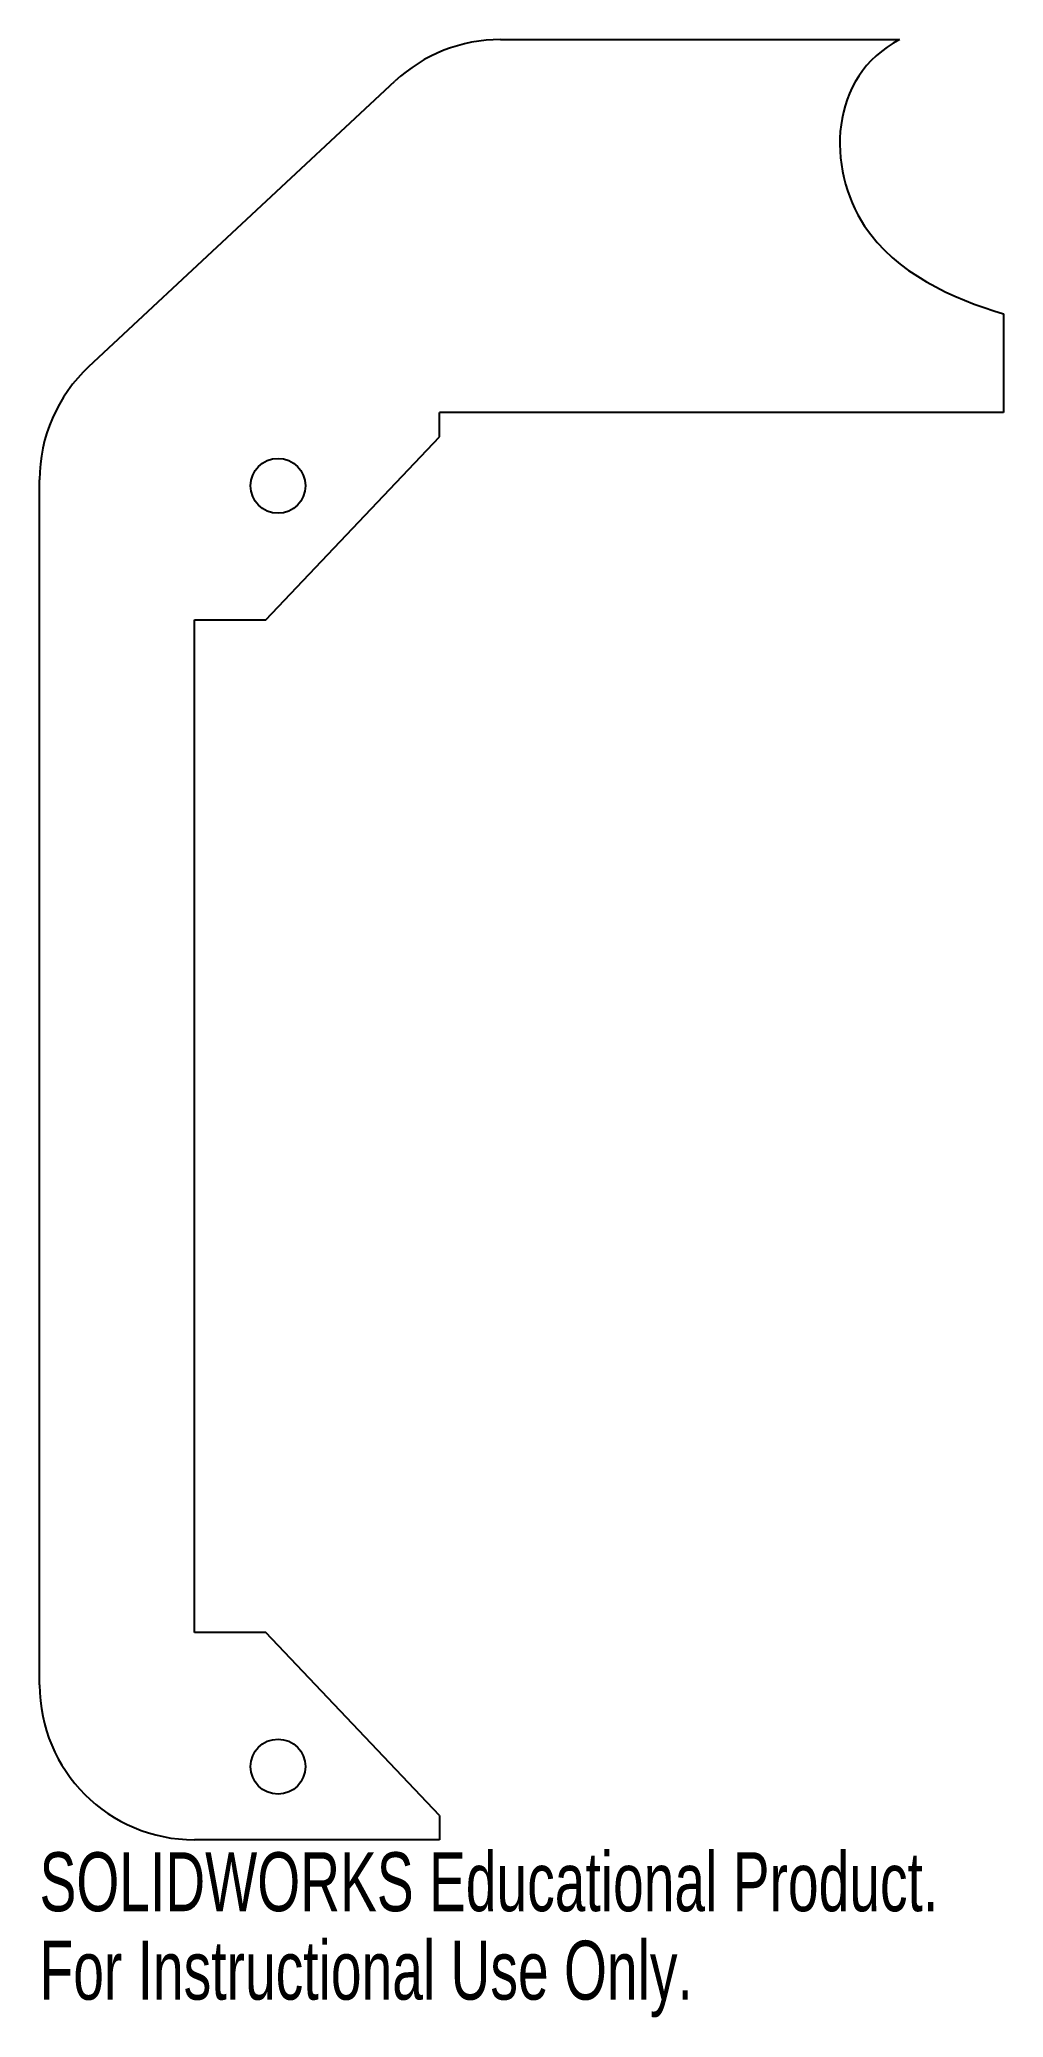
# Model space of a CAD drawing. Header units: inches. Extents: x -19.57 to -16.46, y -0.51 to 5.87.
import ezdxf

# ---------------------------------------------------------------- set-up
doc = ezdxf.new("R2010")
doc.units = ezdxf.units.IN
doc.header["$MEASUREMENT"] = 0
doc.styles.add('SLDTEXTSTYLE0', font='TXT', dxfattribs={"width": 0.7})

msp = doc.modelspace()

# ---------------------------------------------------------------- linework, layer by layer
at = {"color": 7, "linetype": 'Continuous', "lineweight": 25}
for p, q in [((-18.0806, 5.8693), (-16.7929, 5.8693)), ((-19.4099, 4.8136), (-18.4216, 5.735)), ((-16.4576, 4.9845), (-16.4576, 4.6654)), ((-18.2776, 4.5866), (-18.2776, 4.6654)), ((-16.4576, 4.6654), (-18.2776, 4.6654)), ((-18.8386, 3.9961), (-18.2776, 4.5866)), ((-19.5689, 0.5591), (-19.5689, 4.4479)), ((-19.0689, 0.7283), (-19.0689, 3.9961)), ((-19.0689, 3.9961), (-18.8386, 3.9961)), ((-18.8386, 0.7283), (-19.0689, 0.7283)), ((-18.2776, 0.1378), (-18.8386, 0.7283)), ((-18.2776, 0.1378), (-18.2776, 0.0591)), ((-18.2776, 0.0591), (-19.0689, 0.0591))]:
    msp.add_line(p, q, dxfattribs=at)
for centre in [(-18.7992, 4.4291), (-18.7992, 0.2953)]:
    msp.add_circle(centre, 0.0886, dxfattribs=at)
for centre, start, end in [((-18.0806, 5.3693), 90, 132.99371), ((-19.0689, 4.4479), 132.99371, 180), ((-19.0689, 0.5591), 180, 270)]:
    msp.add_arc(centre, 0.5, start, end, dxfattribs=at)
msp.add_open_spline([(-16.7929, 5.8693), (-17.0222, 5.7489), (-17.0357, 5.2202), (-16.6223, 5.0331), (-16.4576, 4.9845)], degree=3, knots=[0, 0, 0, 0, 0.554929, 1, 1, 1, 1], dxfattribs=at)

# ---------------------------------------------------------------- texts
at = {"color": 7, "linetype": 'Continuous', "char_height": 0.1903, "attachment_point": 1, "style": 'SLDTEXTSTYLE0'}
for s, insert in [('SOLIDWORKS Educational Product.', (-19.5689, 0.0189)), ('For Instructional Use Only.', (-19.5689, -0.2665))]:
    msp.add_mtext(s, dxfattribs=dict(at, insert=insert))

doc.saveas('drawing.dxf')
